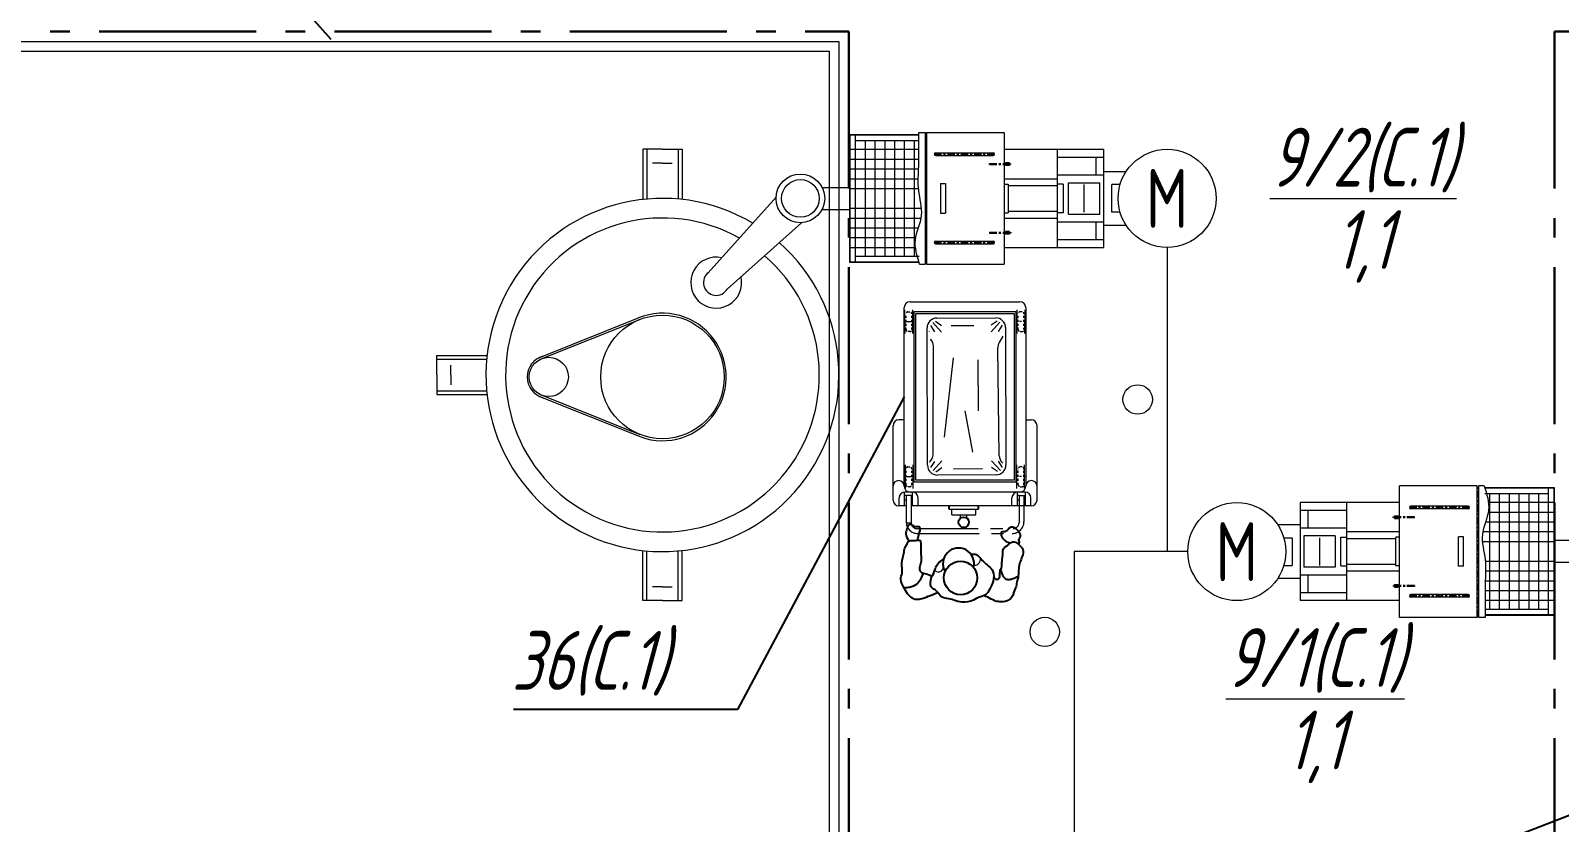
# Model space of a CAD drawing. Header units: millimetres. Extents: x -14296 to 10264, y -13087 to -5602.
# Drawn here: x -1596.5 to -1518.6, y -12696.1 to -12655.8 of the extents above; entities that cross this region are included whole.
import ezdxf
from ezdxf import colors
from ezdxf.entities.mleader import LeaderData, LeaderLine
from ezdxf.math import Vec2, Vec3

# ---------------------------------------------------------------- set-up
doc = ezdxf.new("R2010")
doc.units = ezdxf.units.MM
for name, pattern in [('ACAD_ISO03W100', [30, 12, -18]), ('CENTER2', [1.125, 0.75, -0.125, 0.125, -0.125]), ('gost6', [12, 8, -1.5, 1, -1.5]), ('PHANTOM2', [1.25, 0.625, -0.125, 0.125, -0.125, 0.125, -0.125])]:
    doc.linetypes.add(name, pattern=pattern)
for name, color, linetype, lineweight in [('1', 4, 'Continuous', 15), ('Заземление (Сущ)', 6, 'gost6', 25), ('КаБель силовой (Вновь)', 1, 'Continuous', 15), ('Линия выноска', 137, 'Continuous', 25), ('Строительный', 251, 'Continuous', 13), ('Текст', 7, 'Continuous', 20), ('Технологическое', 156, 'Continuous', 18), ('ЭлектрооБорудование (Вновь)', 160, 'Continuous', 15)]:
    doc.layers.add(name, color=color, linetype=linetype, lineweight=lineweight)
for name, color, linetype in [('АР', 7, 'Continuous'), ('орудован', 7, 'Continuous'), ('ТХ1', 7, 'Continuous')]:
    doc.layers.add(name, color=color, linetype=linetype)
doc.styles.add('Simplex', font='simplex.shx', dxfattribs={"width": 0.7, "oblique": 15})
doc.linetypes.add('ограждение1', pattern='A,0.25,-0.1,[133,ltypeshp.shx,S=0.1,R=0,X=-0.1,Y=0],-0.1,1', length=1.45)

# ---------------------------------------------------------------- blocks, each defined once
blk = doc.blocks.new('A$C33DA0663')
at = {"color": 5}
for p, q in [((-4.538, 1.448), (-2.77, 3.216)), ((-2.77, 3.216), (-4.119, 2.855)), ((-4.538, 1.448), (-3.19, 1.809))]:
    blk.add_line(p, q, dxfattribs=at)
at = {"layer": 'АР', "color": 5}
for p, q in [((-7.854, 7.057), (-4.119, 2.855)), ((-3.19, 1.809), (0.546, -2.393))]:
    blk.add_line(p, q, dxfattribs=at)
blk = doc.blocks.new('A$C42F5552A')
at = {"color": 4, "ltscale": 0.5}
for p, q in [((-6.09, 3.27), (-5.11, 2.37)), ((-5.78, 3.51), (-5.15, 3.08)), ((-5.54, 3.84), (8.46, 3.84)), ((-5.19, 3.63), (-5.18, 3.62)), ((-4.43, 3.27), (6.59, 3.2)), ((7.32, 3.51), (7.3, 3.49)), ((9.01, 3.27), (8.03, 2.37)), ((8.7, 3.51), (8.07, 3.08)), ((8.11, 3.63), (8.1, 3.62)), ((-6.54, -3.16), (-6.54, 2.84)), ((-6.21, 3), (-5.78, 2.37)), ((-2.69, 2.11), (5.39, 1.15)), ((9.13, 3), (8.7, 2.37)), ((9.46, 2.84), (9.46, -3.16)), ((-5.9, 1.19), (-5.9, -1.76)), ((-4.23, -0.77), (0, 0)), ((8.7, 1.39), (8.7, -0.93)), ((5.19, -1.34), (0, -1.34)), ((-6.21, -3.31), (-5.78, -2.68)), ((-6.09, -3.59), (-5.11, -2.68)), ((9.01, -3.59), (8.03, -2.68)), ((9.13, -3.31), (8.7, -2.68)), ((-5.78, -3.82), (-5.15, -3.39)), ((8.46, -4.16), (-5.54, -4.16)), ((-5.35, -3.84), (-5.28, -3.78)), ((-5.19, -3.94), (-5.18, -3.94)), ((-4.59, -3.48), (6.44, -3.38)), ((7.6, -3.88), (6.94, -3.51)), ((8.7, -3.82), (8.07, -3.39)), ((8.11, -3.94), (8.1, -3.94))]:
    blk.add_line(p, q, dxfattribs=at)
for centre, start, end in [((-5.54, 2.84), 90, 180), ((-4.43, 4.27), 220.6442, 269.6068), ((6.6, 4.2), 269.6068, 314.9568), ((8.46, 2.84), 0, 90), ((8.46, 2.84), 0, 90), ((-5.54, -3.16), 180, 270), ((-5.54, -3.16), 180, 270), ((-4.58, -4.48), 90.5536, 134.9566), ((6.45, -4.38), 60.5613, 90.5536), ((8.46, -3.16), 270, 0), ((8.46, -3.16), 270, 0), ((8.46, -3.16), 270, 0)]:
    blk.add_arc(centre, 1, start, end, dxfattribs=at)
blk = doc.blocks.new('A$C58876CB7')
at = {"color": 3, "linetype": 'ACAD_ISO03W100', "ltscale": 0.005}
for p, q in [((-3.005, -1.423), (-3.008, -0.613)), ((-2.908, -0.512), (-2.819, -0.512)), ((-2.716, -1.422), (-2.719, -0.612)), ((2.716, -1.422), (2.719, -0.612)), ((2.908, -0.512), (2.819, -0.512)), ((3.005, -1.423), (3.008, -0.613)), ((-2.816, -1.522), (-2.905, -1.522)), ((3.086, -1.011), (2.621, -1.01)), ((2.816, -1.522), (2.905, -1.522)), ((-3.005, -9.326), (-3.008, -8.516)), ((-2.908, -8.416), (-2.819, -8.416)), ((-2.716, -9.325), (-2.719, -8.516)), ((2.716, -9.325), (2.719, -8.516)), ((2.908, -8.416), (2.819, -8.416)), ((3.005, -9.326), (3.008, -8.516)), ((3.086, -8.915), (2.621, -8.913)), ((-2.816, -9.426), (-2.905, -9.426)), ((2.816, -9.426), (2.905, -9.426))]:
    blk.add_line(p, q, dxfattribs=at)
at = {"color": 3, "linetype": 'Continuous'}
for p, q in [((-3.086, -1.011), (-2.621, -1.01)), ((-3.086, -8.915), (-2.621, -8.913)), ((-0.805, -10.575), (0.687, -10.57)), ((-0.67, -10.863), (-0.671, -10.574)), ((-0.666, -10.863), (0.557, -10.86)), ((0.553, -10.86), (0.552, -10.571))]:
    blk.add_line(p, q, dxfattribs=at)
at = {"color": 3, "linetype": 'PHANTOM2', "ltscale": 5}
for p, q in [((-3.004, -9.88), (-3.004, -11.214)), ((-2.754, -9.88), (-2.754, -11.264)), ((2.754, -9.88), (2.754, -11.264)), ((3.004, -9.88), (3.004, -11.214)), ((-2.454, -11.564), (2.454, -11.564)), ((-2.404, -11.814), (2.404, -11.814))]:
    blk.add_line(p, q, dxfattribs=at)
at = {"color": 3, "linetype": 'ACAD_ISO03W100', "ltscale": 0.005}
for centre, start, end in [((-2.908, -0.612), 90.17058, 180.17058), ((-2.819, -0.612), 0.17058, 90.17058), ((2.819, -0.612), 89.82942, 179.82942), ((2.908, -0.612), 359.82942, 89.82942), ((-2.905, -1.422), 180.17058, 270.17058), ((-2.816, -1.422), 270.17058, 0.17058), ((2.816, -1.422), 179.82942, 269.82942), ((2.905, -1.422), 269.82942, 359.82942), ((-2.908, -8.516), 90.17058, 180.17058), ((-2.819, -8.516), 0.17058, 90.17058), ((2.819, -8.516), 89.82942, 179.82942), ((2.908, -8.516), 359.82942, 89.82942), ((-2.905, -9.326), 180.17058, 270.17058), ((-2.816, -9.326), 270.17058, 0.17058), ((2.816, -9.326), 179.82942, 269.82942), ((2.905, -9.326), 269.82942, 359.82942)]:
    blk.add_arc(centre, 0.1, start, end, dxfattribs=at)
at = {"color": 3, "linetype": 'PHANTOM2', "ltscale": 5}
for centre, radius, start, end in [((-2.404, -11.214), 0.6, 180, 270), ((-2.454, -11.264), 0.3, 180, 270), ((2.404, -11.214), 0.6, 270, 0), ((2.454, -11.264), 0.3, 270, 360)]:
    blk.add_arc(centre, radius, start, end, dxfattribs=at)
at = {"layer": '1', "color": 3}
for p, q in [((-2.8, 0), (2.8, 0)), ((-3.1, -9.4), (-3.1, -0.3)), ((-3.055, -1.613), (-3.062, -0.409)), ((-2.665, -1.612), (-2.665, -0.408)), ((-2.6, -0.5), (2.6, -0.5)), ((-2.6, -9.2), (-2.6, -0.5)), ((-2.5, -0.6), (2.5, -0.6)), ((-2.5, -9.1), (-2.5, -0.6)), ((2.5, -0.6), (2.5, -9.1)), ((2.6, -0.5), (2.6, -9.2)), ((2.665, -1.612), (2.665, -0.408)), ((3.055, -1.613), (3.062, -0.409)), ((3.1, -0.3), (3.1, -9.4)), ((-3.1, -6.019), (-3.372, -6.019)), ((3.1, -6.019), (3.372, -6.019)), ((-3.672, -10.105), (-3.672, -6.319)), ((3.672, -10.105), (3.672, -6.319)), ((-3.032, -9.516), (-3.039, -8.313)), ((-2.642, -9.515), (-2.642, -8.312)), ((2.642, -9.515), (2.642, -8.312)), ((3.032, -9.516), (3.039, -8.313)), ((2.6, -9.2), (-2.6, -9.2)), ((2.5, -9.1), (-2.5, -9.1)), ((-3.363, -10.405), (-3.363, -10)), ((-3.084, -10.405), (-3.084, -9.701)), ((-3.004, -9.88), (-3.084, -9.88)), ((-3.004, -10.117), (-3.084, -10.117)), ((3.063, -9.7), (-3.063, -9.7)), ((-2.754, -9.88), (-3.004, -9.88)), ((-2.754, -9.88), (-2.673, -9.88)), ((-2.754, -10.117), (-2.673, -10.117)), ((-2.673, -10.405), (-2.673, -9.7)), ((-2.395, -10.405), (-2.395, -10)), ((2.395, -10.405), (2.395, -10)), ((2.673, -10.405), (2.673, -9.7)), ((2.754, -9.88), (2.673, -9.88)), ((2.754, -10.117), (2.673, -10.117)), ((2.754, -9.88), (3.004, -9.88)), ((3.004, -9.88), (3.084, -9.88)), ((3.004, -10.117), (3.084, -10.117)), ((3.084, -10.405), (3.084, -9.701)), ((3.084, -10.405), (3.084, -9.759)), ((3.363, -10.405), (3.363, -10)), ((-3.004, -10.405), (-3.372, -10.405)), ((3.372, -10.405), (-2.754, -10.405)), ((-0.226, -11.027), (-0.226, -10.861)), ((0.089, -11.027), (0.089, -10.861)), ((-3.004, -11.264), (-2.754, -11.264))]:
    blk.add_line(p, q, dxfattribs=at)
for centre, radius, start, end in [((-2.8, -0.3), 0.3, 90, 180), ((2.8, -0.3), 0.3, 0, 90), ((-3.372, -6.319), 0.3, 90, 180), ((3.372, -6.319), 0.3, 0, 90), ((-3.386, -9.4), 0.286, 0, 180), ((3.386, -9.4), 0.286, 0, 180), ((-3.372, -10.105), 0.3, 180, 270), ((-3.063, -10), 0.3, 90, 180), ((-2.8, -9.4), 0.3, 180, 270), ((-2.695, -10), 0.3, 0, 90), ((2.695, -10), 0.3, 90, 180), ((2.8, -9.4), 0.3, 270, 0), ((3.063, -10), 0.3, 360, 90), ((3.372, -10.105), 0.3, 270, 0)]:
    blk.add_arc(centre, radius, start, end, dxfattribs=at)
at = {"layer": 'орудован', "color": 3, "ltscale": 0.3}
blk.add_circle((-0.227, -14.075), 0.854, dxfattribs=at)
blk.add_arc((-0.331, -13.344), 0.793, 345.91835, 210.37243, dxfattribs=at)
at = {"layer": 'орудован', "color": 3, "lineweight": -2, "ltscale": 0.3}
for centre, radius, start, end in [((0.487, -13.119), 0.302, 264.49094, 10.126), ((-1.356, -13.519), 0.248, 230.45932, 5.23183)]:
    blk.add_arc(centre, radius, start, end, dxfattribs=at)
at = {"layer": 'орудован', "color": 3, "ltscale": 0.3}
for points in [[(-2.419, -12.147), (-2.333, -11.801), (-2.286, -11.615), (-2.326, -11.476), (-2.518, -11.48), (-2.664, -11.399), (-2.837, -11.356), (-2.959, -11.576), (-3.022, -11.828), (-2.856, -12.189)], [(2.731, -12.365), (2.775, -12.253), (2.737, -12.168), (2.775, -12.069), (2.829, -11.93), (2.714, -11.672), (2.496, -11.514), (2.314, -11.494), (2.067, -11.715), (1.883, -11.74), (2.021, -12.158), (2.255, -12.33), (2.168, -12.423)], [(-1.397, -14.835), (-1.888, -15.029), (-2.279, -15.162), (-2.55, -15.167), (-2.805, -15.027), (-2.93, -14.879), (-3.124, -14.558), (-3.277, -14.15), (-3.212, -13.827), (-3.226, -13.341), (-3.106, -12.739), (-3.05, -12.514), (-2.955, -12.344), (-2.876, -12.201), (-2.771, -12.17), (-2.519, -12.166), (-2.295, -12.162), (-2.257, -12.295), (-2.252, -12.55), (-2.247, -12.858), (-2.24, -13.223), (-2.31, -13.501), (-2.306, -13.701), (-2.186, -13.816), (-1.906, -13.886), (-1.658, -13.962), (-1.579, -13.751), (-1.507, -13.6)], [(1.474, -14.078), (1.652, -14.147), (1.751, -14.066), (1.785, -13.744), (1.856, -13.559), (1.885, -13.292), (1.911, -13.042), (1.937, -12.793), (1.959, -12.585), (2.228, -12.367), (2.263, -12.319), (2.437, -12.242), (2.57, -12.256), (2.771, -12.403), (2.955, -12.63), (2.918, -12.98), (2.798, -13.29), (2.738, -13.591), (2.718, -13.991), (2.662, -14.221), (2.601, -14.507), (2.481, -14.828), (2.413, -15.016), (2.239, -15.204), (1.843, -15.292), (1.563, -15.255), (1.332, -15.15), (0.98, -14.973)], [(0.323, -12.867), (0.577, -12.889), (0.765, -13.044), (0.923, -13.226), (1.423, -13.741), (1.431, -14.235), (1.245, -14.67), (1.038, -14.943), (0.789, -15.035), (0.428, -15.201), (-0.146, -15.316), (-0.566, -15.204), (-0.925, -15.118), (-1.225, -15.017), (-1.447, -14.742), (-1.712, -14.541), (-1.719, -14.095), (-1.595, -13.814), (-1.505, -13.587), (-1.387, -13.353), (-1.058, -13.106)], [(-2.131, -13.836), (-2.459, -14.392), (-2.831, -14.555), (-3.109, -14.583)], [(1.823, -13.639), (2.025, -14.092), (2.18, -14.152), (2.437, -14.111), (2.718, -13.991)]]:
    blk.add_spline(points, degree=3, dxfattribs=at)
at = {"layer": 'ТХ1', "color": 3, "linetype": 'Continuous'}
for p, q in [((-0.805, -10.576), (-0.805, -10.405)), ((0.687, -10.57), (0.686, -10.405))]:
    blk.add_line(p, q, dxfattribs=at)
blk.add_circle((-0.068, -11.24), 0.264, dxfattribs=at)
at = {"color": 4, "ltscale": 0.5, "xscale": 0.4999999999999939, "yscale": 0.4999999999999939, "zscale": 0.4999999999999939, "rotation": 90.17057823925126}
blk.add_blockref('A$C42F5552A', (0, -5.557), dxfattribs=at)
blk = doc.blocks.new('A$C0E3607E4')
at = {"layer": '1', "color": 3}
blk.add_blockref('A$C58876CB7', (0.671, 10.574), dxfattribs=at)
blk = doc.blocks.new('_None')

msp = doc.modelspace()

# ---------------------------------------------------------------- linework, layer by layer
at = {"layer": 'Заземление (Сущ)', "lineweight": 30}
for p, q in [((-1737.03241, -12655.80291), (-1554.80741, -12655.80291)), ((-1554.80741, -12655.80291), (-1554.80741, -12710.80291)), ((-1420.20741, -12655.80291), (-1518.80741, -12655.80291)), ((-1518.80741, -12655.80291), (-1518.80741, -12720.80291))]:
    msp.add_line(p, q, dxfattribs=at)
at = {"layer": 'КаБель силовой (Вновь)'}
for p, q in [((-1538.56759, -12666.80291), (-1538.56759, -12682.30291)), ((-1537.51241, -12682.30291), (-1543.30741, -12682.30291)), ((-1543.30741, -12682.30291), (-1543.30741, -12725.10291))]:
    msp.add_line(p, q, dxfattribs=at)
for centre in [(-1540.06759, -12674.55291), (-1544.80741, -12686.39542)]:
    msp.add_circle(centre, 0.75, dxfattribs=at)
at = {"layer": 'Строительный', "linetype": 'ограждение1', "ltscale": 3}
for p, q in [((-1739.80741, -12656.80291), (-1555.80741, -12656.80291)), ((-1555.80741, -12656.80291), (-1555.80741, -12699.30291))]:
    msp.add_line(p, q, dxfattribs=at)
at = {"layer": 'Строительный', "ltscale": 0.3}
for p, q in [((-1739.30741, -12656.30291), (-1555.30741, -12656.30291)), ((-1555.30741, -12656.30291), (-1555.30741, -12698.30291))]:
    msp.add_line(p, q, dxfattribs=at)
at = {"layer": 'Технологическое'}
for p, q in [((-1554.77259, -12661.05291), (-1551.2362, -12661.05291)), ((-1554.77259, -12661.05291), (-1554.77259, -12667.55291)), ((-1554.77259, -12661.07291), (-1551.2362, -12661.07291)), ((-1554.75259, -12661.05291), (-1554.75259, -12667.55291)), ((-1554.47259, -12661.05291), (-1554.47259, -12667.55291)), ((-1554.47259, -12661.35291), (-1551.2362, -12661.35291)), ((-1553.97259, -12661.35291), (-1553.97259, -12667.25291)), ((-1553.47259, -12661.35291), (-1553.47259, -12667.25291)), ((-1552.97259, -12661.35291), (-1552.97259, -12667.25291)), ((-1552.47259, -12661.35291), (-1552.47259, -12667.25291)), ((-1551.97259, -12661.35291), (-1551.97259, -12667.25291)), ((-1551.47259, -12661.35291), (-1551.47259, -12667.25291)), ((-1551.23585, -12660.95291), (-1550.91259, -12660.95291)), ((-1550.91259, -12660.95291), (-1550.91259, -12667.65291)), ((-1550.83259, -12660.95291), (-1546.87259, -12660.95291)), ((-1550.83259, -12660.95291), (-1550.83259, -12667.65291)), ((-1546.87259, -12660.95291), (-1546.87259, -12666.02291)), ((-1554.77259, -12661.80291), (-1551.24547, -12661.80291)), ((-1554.77259, -12662.30291), (-1551.24547, -12662.30291)), ((-1550.37208, -12661.98291), (-1547.44259, -12661.98291)), ((-1550.37208, -12662.12291), (-1547.44259, -12662.12291)), ((-1546.87259, -12661.80291), (-1541.79259, -12661.80291)), ((-1544.17259, -12661.80291), (-1544.17259, -12666.80291)), ((-1544.17259, -12662.20291), (-1541.79259, -12662.20291)), ((-1542.19259, -12663.10138), (-1542.19259, -12662.20291)), ((-1541.79259, -12666.80291), (-1541.79259, -12661.80291)), ((-1554.77259, -12662.80291), (-1551.24547, -12662.80291)), ((-1547.62259, -12662.58291), (-1547.62259, -12662.52291)), ((-1546.61309, -12662.48639), (-1546.80206, -12662.48639)), ((-1546.80206, -12662.48639), (-1546.80206, -12662.52291)), ((-1546.80206, -12662.61943), (-1546.80206, -12662.58291)), ((-1546.61309, -12662.61943), (-1546.80206, -12662.61943)), ((-1546.61309, -12662.52291), (-1546.61309, -12662.48639)), ((-1546.61309, -12662.58291), (-1546.61309, -12662.61943)), ((-1546.54552, -12662.58291), (-1546.54552, -12662.52291)), ((-1541.79259, -12662.93426), (-1540.65967, -12662.93426)), ((-1556.16625, -12663.74291), (-1554.77259, -12663.74291)), ((-1554.77259, -12663.30291), (-1551.24547, -12663.30291)), ((-1554.77259, -12663.80291), (-1551.24547, -12663.80291)), ((-1550.12259, -12663.55291), (-1549.87259, -12663.55291)), ((-1550.12259, -12663.55291), (-1550.12259, -12665.05291)), ((-1549.87259, -12663.55291), (-1549.87259, -12665.05291)), ((-1546.87259, -12663.30291), (-1544.17259, -12663.30291)), ((-1546.87259, -12663.5739), (-1546.67259, -12663.5739)), ((-1546.67259, -12663.5739), (-1546.67259, -12665.03192)), ((-1546.67259, -12663.65291), (-1544.17259, -12663.65291)), ((-1544.17259, -12663.10138), (-1541.79259, -12663.10138)), ((-1543.87259, -12663.5739), (-1544.17259, -12663.5739)), ((-1543.87259, -12663.5739), (-1543.87259, -12665.03192)), ((-1543.59259, -12663.50291), (-1541.99259, -12663.50291)), ((-1543.59259, -12665.10291), (-1543.59259, -12663.50291)), ((-1542.79259, -12665.00291), (-1542.79259, -12663.60291)), ((-1541.99259, -12665.10291), (-1541.99259, -12663.50291)), ((-1541.39259, -12665.00291), (-1541.39259, -12663.60291)), ((-1540.96759, -12663.60291), (-1541.39259, -12663.60291)), ((-1562.12674, -12668.26822), (-1558.51133, -12664.24687)), ((-1556.16625, -12664.86291), (-1554.77259, -12664.86291)), ((-1554.77259, -12664.80291), (-1551.09437, -12664.80291)), ((-1554.77259, -12665.30291), (-1551.09437, -12665.30291)), ((-1550.12259, -12665.05291), (-1549.87259, -12665.05291)), ((-1546.87259, -12665.03192), (-1546.67259, -12665.03192)), ((-1546.87259, -12665.30291), (-1544.17259, -12665.30291)), ((-1546.67259, -12664.95291), (-1544.17259, -12664.95291)), ((-1543.87259, -12665.03192), (-1544.17259, -12665.03192)), ((-1543.59259, -12665.10291), (-1541.99259, -12665.10291)), ((-1540.96759, -12665.00291), (-1541.39259, -12665.00291)), ((-1557.22048, -12665.54182), (-1561.00344, -12668.92259)), ((-1554.77259, -12665.80291), (-1551.25292, -12665.80291)), ((-1547.62259, -12666.02291), (-1547.62259, -12666.08291)), ((-1546.87259, -12666.08291), (-1546.87259, -12667.65291)), ((-1546.61309, -12665.98639), (-1546.80206, -12665.98639)), ((-1546.80206, -12665.98639), (-1546.80206, -12666.02291)), ((-1546.80206, -12666.11943), (-1546.80206, -12666.08291)), ((-1546.61309, -12666.11943), (-1546.80206, -12666.11943)), ((-1546.61309, -12666.02291), (-1546.61309, -12665.98639)), ((-1546.61309, -12666.08291), (-1546.61309, -12666.11943)), ((-1546.54552, -12666.02291), (-1546.54552, -12666.08291)), ((-1544.17259, -12665.50445), (-1541.79259, -12665.50445)), ((-1542.19259, -12666.40291), (-1542.19259, -12665.50445)), ((-1541.79259, -12665.67156), (-1540.65967, -12665.67156)), ((-1554.77259, -12666.30291), (-1551.39138, -12666.30291)), ((-1554.77259, -12666.80291), (-1551.40223, -12666.80291)), ((-1550.37208, -12666.48291), (-1547.44259, -12666.48291)), ((-1550.37208, -12666.62291), (-1547.44259, -12666.62291)), ((-1546.87259, -12666.80291), (-1541.79259, -12666.80291)), ((-1544.17259, -12666.40291), (-1541.79259, -12666.40291)), ((-1554.77259, -12667.53291), (-1551.22148, -12667.53291)), ((-1554.77259, -12667.55291), (-1551.22148, -12667.55291)), ((-1554.47259, -12667.25291), (-1551.22148, -12667.25291)), ((-1551.19014, -12667.65291), (-1550.91259, -12667.65291)), ((-1550.83259, -12667.65291), (-1546.87259, -12667.65291)), ((-1570.61414, -12672.42671), (-1565.49691, -12670.37854)), ((-1570.57698, -12672.51955), (-1565.45975, -12670.47138)), ((-1570.61414, -12674.37937), (-1565.49691, -12676.42754)), ((-1570.57698, -12674.28653), (-1565.45975, -12676.3347)), ((-1522.74741, -12678.95291), (-1526.70741, -12678.95291)), ((-1526.70741, -12680.52291), (-1526.70741, -12678.95291)), ((-1522.74741, -12685.65291), (-1522.74741, -12678.95291)), ((-1522.38986, -12678.95291), (-1522.66741, -12678.95291)), ((-1522.66741, -12685.65291), (-1522.66741, -12678.95291)), ((-1518.80741, -12679.05291), (-1522.35852, -12679.05291)), ((-1518.80741, -12679.07291), (-1522.35852, -12679.07291)), ((-1519.10741, -12679.35291), (-1522.35852, -12679.35291)), ((-1522.10741, -12685.25291), (-1522.10741, -12679.35291)), ((-1521.60741, -12685.25291), (-1521.60741, -12679.35291)), ((-1521.10741, -12685.25291), (-1521.10741, -12679.35291)), ((-1520.60741, -12685.25291), (-1520.60741, -12679.35291)), ((-1520.10741, -12685.25291), (-1520.10741, -12679.35291)), ((-1519.60741, -12685.25291), (-1519.60741, -12679.35291)), ((-1519.10741, -12685.55291), (-1519.10741, -12679.05291)), ((-1518.82741, -12685.55291), (-1518.82741, -12679.05291)), ((-1518.80741, -12685.55291), (-1518.80741, -12679.05291)), ((-1526.70741, -12679.80291), (-1531.78741, -12679.80291)), ((-1531.78741, -12679.80291), (-1531.78741, -12684.80291)), ((-1529.40741, -12680.20291), (-1531.78741, -12680.20291)), ((-1531.38741, -12680.20291), (-1531.38741, -12681.10138)), ((-1529.40741, -12684.80291), (-1529.40741, -12679.80291)), ((-1523.20792, -12679.98291), (-1526.13741, -12679.98291)), ((-1523.20792, -12680.12291), (-1526.13741, -12680.12291)), ((-1518.80741, -12679.80291), (-1522.17777, -12679.80291)), ((-1531.78741, -12680.93426), (-1532.92033, -12680.93426)), ((-1527.03448, -12680.58291), (-1527.03448, -12680.52291)), ((-1526.96691, -12680.52291), (-1526.96691, -12680.48639)), ((-1526.96691, -12680.48639), (-1526.77794, -12680.48639)), ((-1526.96691, -12680.58291), (-1526.96691, -12680.61943)), ((-1526.96691, -12680.61943), (-1526.77794, -12680.61943)), ((-1526.77794, -12680.48639), (-1526.77794, -12680.52291)), ((-1526.77794, -12680.61943), (-1526.77794, -12680.58291)), ((-1526.70741, -12685.65291), (-1526.70741, -12680.58291)), ((-1525.95741, -12680.58291), (-1525.95741, -12680.52291)), ((-1518.80741, -12680.80291), (-1522.32708, -12680.80291)), ((-1518.80741, -12680.30291), (-1522.18862, -12680.30291)), ((-1532.61241, -12681.60291), (-1532.18741, -12681.60291)), ((-1532.18741, -12681.60291), (-1532.18741, -12683.00291)), ((-1529.40741, -12681.10138), (-1531.78741, -12681.10138)), ((-1531.58741, -12681.50291), (-1531.58741, -12683.10291)), ((-1529.98741, -12681.50291), (-1531.58741, -12681.50291)), ((-1530.78741, -12681.60291), (-1530.78741, -12683.00291)), ((-1529.98741, -12681.50291), (-1529.98741, -12683.10291)), ((-1529.70741, -12683.03192), (-1529.70741, -12681.5739)), ((-1529.70741, -12681.5739), (-1529.40741, -12681.5739)), ((-1526.70741, -12681.30291), (-1529.40741, -12681.30291)), ((-1526.90741, -12681.65291), (-1529.40741, -12681.65291)), ((-1526.90741, -12683.03192), (-1526.90741, -12681.5739)), ((-1526.70741, -12681.5739), (-1526.90741, -12681.5739)), ((-1523.45741, -12681.55291), (-1523.70741, -12681.55291)), ((-1523.70741, -12683.05291), (-1523.70741, -12681.55291)), ((-1523.45741, -12683.05291), (-1523.45741, -12681.55291)), ((-1518.80741, -12681.30291), (-1522.48563, -12681.30291)), ((-1518.80741, -12681.80291), (-1522.48563, -12681.80291)), ((-1517.41375, -12681.74291), (-1518.80741, -12681.74291)), ((-1532.61241, -12683.00291), (-1532.18741, -12683.00291)), ((-1529.98741, -12683.10291), (-1531.58741, -12683.10291)), ((-1529.70741, -12683.03192), (-1529.40741, -12683.03192)), ((-1526.90741, -12682.95291), (-1529.40741, -12682.95291)), ((-1526.70741, -12683.30291), (-1529.40741, -12683.30291)), ((-1526.70741, -12683.03192), (-1526.90741, -12683.03192)), ((-1523.45741, -12683.05291), (-1523.70741, -12683.05291)), ((-1518.80741, -12682.80291), (-1522.33453, -12682.80291)), ((-1518.80741, -12683.30291), (-1522.33453, -12683.30291)), ((-1517.41375, -12682.86291), (-1518.80741, -12682.86291)), ((-1531.78741, -12683.67156), (-1532.92033, -12683.67156)), ((-1529.40741, -12683.50445), (-1531.78741, -12683.50445)), ((-1531.38741, -12683.50445), (-1531.38741, -12684.40291)), ((-1527.03448, -12684.02291), (-1527.03448, -12684.08291)), ((-1526.96691, -12684.02291), (-1526.96691, -12683.98639)), ((-1526.96691, -12683.98639), (-1526.77794, -12683.98639)), ((-1526.96691, -12684.08291), (-1526.96691, -12684.11943)), ((-1526.96691, -12684.11943), (-1526.77794, -12684.11943)), ((-1526.77794, -12683.98639), (-1526.77794, -12684.02291)), ((-1526.77794, -12684.11943), (-1526.77794, -12684.08291)), ((-1525.95741, -12684.02291), (-1525.95741, -12684.08291)), ((-1518.80741, -12683.80291), (-1522.33453, -12683.80291)), ((-1529.40741, -12684.40291), (-1531.78741, -12684.40291)), ((-1526.70741, -12684.80291), (-1531.78741, -12684.80291)), ((-1523.20792, -12684.48291), (-1526.13741, -12684.48291)), ((-1523.20792, -12684.62291), (-1526.13741, -12684.62291)), ((-1518.80741, -12684.30291), (-1522.33453, -12684.30291)), ((-1518.80741, -12684.80291), (-1522.33453, -12684.80291)), ((-1522.74741, -12685.65291), (-1526.70741, -12685.65291)), ((-1522.34414, -12685.65291), (-1522.66741, -12685.65291)), ((-1519.10741, -12685.25291), (-1522.3438, -12685.25291)), ((-1518.80741, -12685.53291), (-1522.3438, -12685.53291)), ((-1518.80741, -12685.55291), (-1522.3438, -12685.55291))]:
    msp.add_line(p, q, dxfattribs=at)
at = {"layer": 'Технологическое', "linetype": 'CENTER2', "ltscale": 0.5}
for p, q in [((-1550.87259, -12660.95291), (-1550.87259, -12667.65291)), ((-1550.44208, -12662.05291), (-1547.37259, -12662.05291)), ((-1547.62259, -12662.52291), (-1546.54552, -12662.52291)), ((-1547.62259, -12662.58291), (-1546.54552, -12662.58291)), ((-1547.62259, -12666.02291), (-1546.54552, -12666.02291)), ((-1547.62259, -12666.08291), (-1546.54552, -12666.08291)), ((-1550.44208, -12666.55291), (-1547.37259, -12666.55291)), ((-1522.70741, -12685.65291), (-1522.70741, -12678.95291)), ((-1523.13792, -12680.05291), (-1526.20741, -12680.05291)), ((-1525.95741, -12680.52291), (-1527.03448, -12680.52291)), ((-1525.95741, -12680.58291), (-1527.03448, -12680.58291)), ((-1525.95741, -12684.02291), (-1527.03448, -12684.02291)), ((-1525.95741, -12684.08291), (-1527.03448, -12684.08291)), ((-1523.13792, -12684.55291), (-1526.20741, -12684.55291))]:
    msp.add_line(p, q, dxfattribs=at)
at = {"layer": 'Технологическое', "ltscale": 0.6}
for p, q in [((-1564.30741, -12661.80291), (-1565.30741, -12661.80291)), ((-1565.30741, -12661.80291), (-1565.30741, -12664.36291)), ((-1565.10741, -12661.80291), (-1565.10741, -12664.34291)), ((-1564.30741, -12661.80291), (-1563.30741, -12661.80291)), ((-1563.50741, -12661.80291), (-1563.50741, -12664.34291)), ((-1563.30741, -12661.80291), (-1563.30741, -12664.36291)), ((-1564.30741, -12662.50291), (-1564.80741, -12662.50291)), ((-1564.30741, -12662.50291), (-1563.80741, -12662.50291)), ((-1575.80741, -12673.30291), (-1575.80741, -12672.30291)), ((-1575.80741, -12672.30291), (-1573.24741, -12672.30291)), ((-1575.80741, -12672.50291), (-1573.26741, -12672.50291)), ((-1575.10741, -12673.30291), (-1575.10741, -12672.80291)), ((-1575.80741, -12673.30291), (-1575.80741, -12674.30291)), ((-1575.10741, -12673.30291), (-1575.10741, -12673.80291)), ((-1575.80741, -12674.10291), (-1573.26741, -12674.10291)), ((-1575.80741, -12674.30291), (-1573.24741, -12674.30291)), ((-1565.30741, -12684.80291), (-1565.30741, -12682.24291)), ((-1565.10741, -12684.80291), (-1565.10741, -12682.26291)), ((-1563.50741, -12684.80291), (-1563.50741, -12682.26291)), ((-1563.30741, -12684.80291), (-1563.30741, -12682.24291)), ((-1564.30741, -12684.10291), (-1564.80741, -12684.10291)), ((-1564.30741, -12684.10291), (-1563.80741, -12684.10291)), ((-1564.30741, -12684.80291), (-1565.30741, -12684.80291)), ((-1564.30741, -12684.80291), (-1563.30741, -12684.80291))]:
    msp.add_line(p, q, dxfattribs=at)
at = {"layer": 'Технологическое'}
for centre, radius in [((-1557.27259, -12664.30291), 1.24), ((-1557.27259, -12664.30291), 0.96), ((-1564.30741, -12673.40304), 3.15), ((-1570.10741, -12673.40304), 1)]:
    msp.add_circle(centre, radius, dxfattribs=at)
for centre, radius, start, end in [((-1550.37208, -12662.05291), 0.07, 90, 270), ((-1550.37208, -12662.05291), 0.07, 90, 270), ((-1547.44259, -12662.05291), 0.07, 270, 90), ((-1547.44259, -12662.05291), 0.07, 270, 90), ((-1550.37208, -12666.55291), 0.07, 90, 270), ((-1550.37208, -12666.55291), 0.07, 90, 270), ((-1547.44259, -12666.55291), 0.07, 270, 90), ((-1547.44259, -12666.55291), 0.07, 270, 90), ((-1561.56509, -12668.59541), 1.3, 77.3537875, 13.3913192), ((-1561.56509, -12668.59541), 0.65, 126.308151, 329.7774012), ((-1564.30741, -12673.40304), 3.25, 245.1940385, 112.1583121), ((-1570.10741, -12673.40304), 1.1, 106.1974166, 253.8025834), ((-1526.13741, -12680.05291), 0.07, 90, 270), ((-1526.13741, -12680.05291), 0.07, 90, 270), ((-1523.20792, -12680.05291), 0.07, 270, 90), ((-1523.20792, -12680.05291), 0.07, 270, 90), ((-1526.13741, -12684.55291), 0.07, 90, 270), ((-1526.13741, -12684.55291), 0.07, 90, 270), ((-1523.20792, -12684.55291), 0.07, 270, 90), ((-1523.20792, -12684.55291), 0.07, 270, 90)]:
    msp.add_arc(centre, radius, start, end, dxfattribs=at)
at = {"layer": 'Технологическое', "ltscale": 0.6}
for radius, start, end in [(9, 59.2188869, 48.5792301), (8, 60.6375073, 49.4330856)]:
    msp.add_arc((-1564.30741, -12673.30291), radius, start, end, dxfattribs=at)
at = {"layer": 'Технологическое'}
for points in [[(-1551.19014, -12667.65291), (-1551.40739, -12666.41385), (-1551.09292, -12665.17112), (-1551.23585, -12663.89984), (-1551.23585, -12662.65711), (-1551.23585, -12661.72864), (-1551.23585, -12660.95291)], [(-1522.38986, -12678.95291), (-1522.17261, -12680.19197), (-1522.48708, -12681.4347), (-1522.34414, -12682.70598), (-1522.34414, -12683.94871), (-1522.34414, -12684.87718), (-1522.34414, -12685.65291)]]:
    msp.add_spline(points, degree=3, dxfattribs=at)
at = {"layer": 'ЭлектрооБорудование (Вновь)'}
for centre in [(-1538.56759, -12664.30291), (-1535.01241, -12682.30291)]:
    msp.add_circle(centre, 2.5, dxfattribs=at)

# ---------------------------------------------------------------- block references
at = {"layer": '1', "color": 3}
msp.add_blockref('A$C0E3607E4', (-1549.54661, -12680.14312), dxfattribs=at)
at = {"layer": 'Строительный'}
msp.add_blockref('A$C33DA0663', (-1581.76352, -12653.80017), dxfattribs=at)

# ---------------------------------------------------------------- texts
at = {"layer": 'Текст', "char_height": 3, "attachment_point": 5, "style": 'Simplex'}
for s, insert, width in [('\\A1;{\\W0.7;\\S9\\/2(С.1)/1,1;}', (-1528.56759, -12664.30291), 4.9055162), ('{\\Q0;М}', (-1538.56759, -12664.30291), 6.7817159), ('{\\Q0;М}', (-1535.01241, -12682.30291), 6.7817159), ('\\A1;\\S9\\/1(С.1)/1,1;', (-1531.01241, -12689.80291), 4.9055162)]:
    msp.add_mtext(s, dxfattribs=dict(at, insert=insert, width=width))

# ---------------------------------------------------------------- leaders
at = {"layer": 'Линия выноска'}
ml = msp.add_multileader_mtext('Standard', dxfattribs=at)
ml.set_content('{\\W0.7;36(С.1)}', color=2, style='Simplex')
ml.set_leader_properties()
ml.set_arrow_properties(name='NONE')
ml.build(insert=Vec2(0, 0))
ml.multileader.update_dxf_attribs({"text_left_attachment_type": 6, "text_right_attachment_type": 6, "dogleg_length": 0})
ctx = ml.context
ctx.base_point, ctx.char_height, ctx.plane_origin = Vec3(-1575.54378, -12690.34913), 3, Vec3(-1478.69821, -12698.99158)
ctx.left_attachment, ctx.right_attachment, ctx.text_align_type = 6, 6, 1
notes = []
notes.append((ctx, [(0, (1, 1, 0), (-1560.48444, -12690.34913), (-1, 0), 0, [(1, [(-1551.97571, -12674.41898)], 0, [])])]))
ctx.mtext.insert, ctx.mtext.alignment, ctx.mtext.flow_direction = Vec3(-1568.01411, -12686.34913), 2, 5
ml = msp.add_multileader_mtext('Standard', dxfattribs=at)
ml.set_content('9/1(С.1); 9/2(С.1)-SB', color=2, style='Simplex')
ml.set_leader_properties()
ml.set_arrow_properties(name='NONE')
ml.build(insert=Vec2(0, 0))
ml.multileader.update_dxf_attribs({"text_left_attachment_type": 6, "text_right_attachment_type": 6, "dogleg_length": 0})
ctx = ml.context
ctx.base_point, ctx.char_height, ctx.plane_origin = Vec3(-1515.33741, -12694.67063), 3, Vec3(-1498.48844, -12696.57752)
ctx.left_attachment, ctx.right_attachment, ctx.text_align_type = 6, 6, 1
notes.append((ctx, [(1, (1, 1, 0), (-1515.33741, -12694.67063), (1, 0), 0, [(1, [(-1540.30741, -12700.80291), (-1536.30741, -12702.80291)], 0, [])])]))
ctx.mtext.insert, ctx.mtext.alignment, ctx.mtext.flow_direction = Vec3(-1495.06946, -12690.67063), 2, 5
for ctx, leaders in notes:
    for number, flags, end, landing, length, lines in leaders:
        leader = LeaderData()
        leader.index, (leader.has_last_leader_line, leader.has_dogleg_vector, leader.attachment_direction) = number, flags
        leader.last_leader_point, leader.dogleg_vector, leader.dogleg_length = Vec3(end), Vec3(landing), length
        for number, points, colour, breaks in lines:
            line = LeaderLine()
            line.index, line.vertices, line.color, line.breaks = number, Vec3.list(points), colors.encode_raw_color(colour), breaks
            leader.lines.append(line)
        ctx.leaders.append(leader)

doc.saveas('drawing.dxf')
